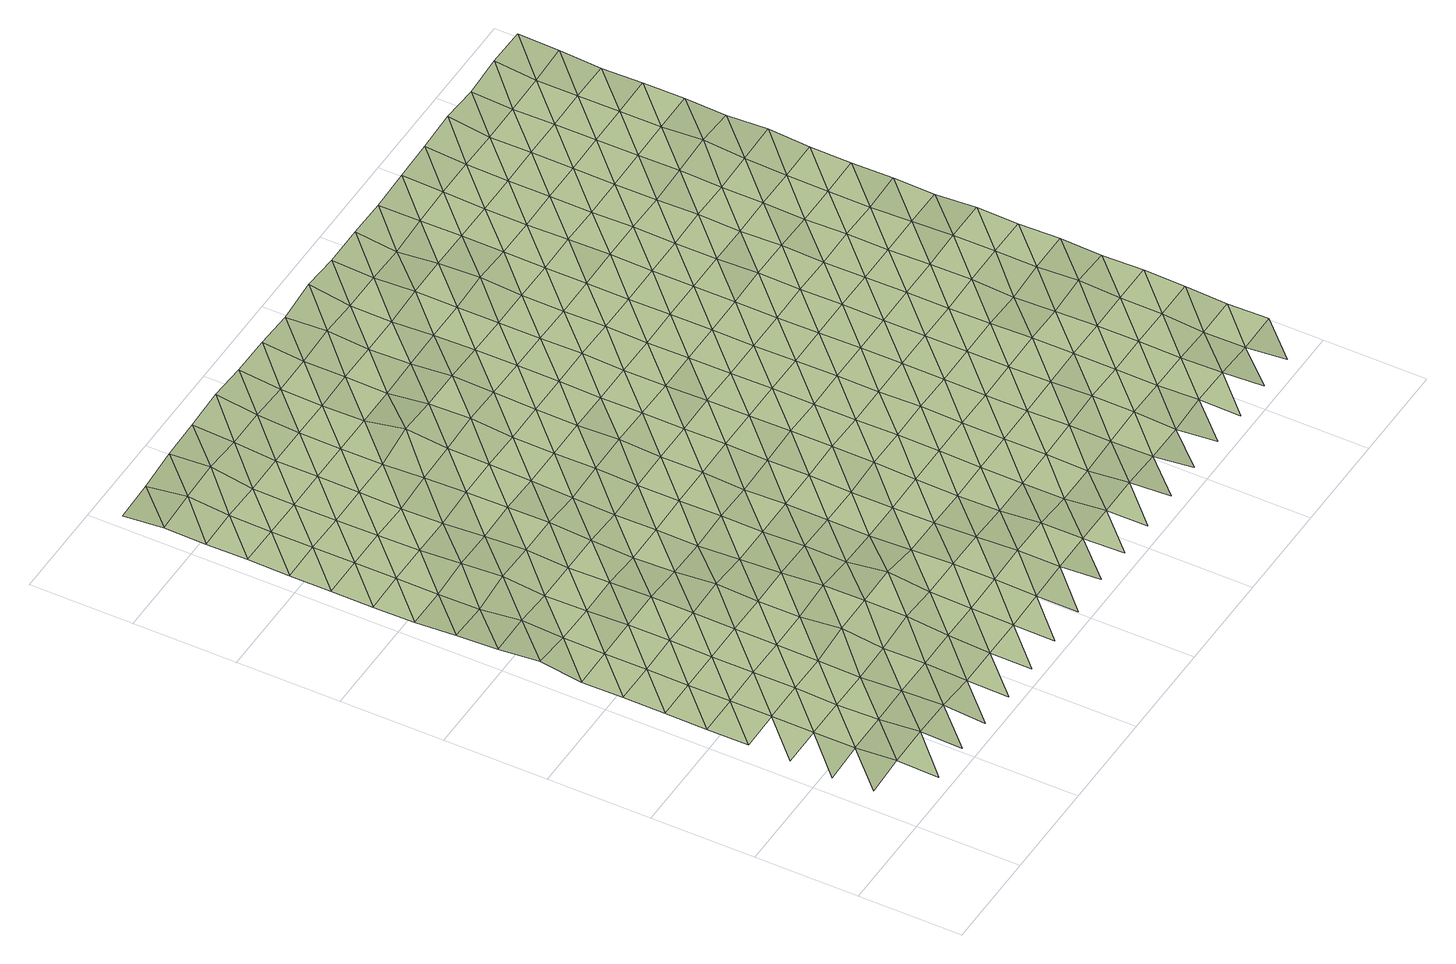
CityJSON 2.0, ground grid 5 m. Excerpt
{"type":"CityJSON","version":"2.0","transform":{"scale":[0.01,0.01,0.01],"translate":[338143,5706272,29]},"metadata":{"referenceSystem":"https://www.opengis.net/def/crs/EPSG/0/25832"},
"CityObjects":{
"terrain1":{"type":"TINRelief","attributes":{"lod":2},"geometry":[{"type":"CompositeSurface","lod":"2","boundaries":[[[0,1,2]],[[3,4,0]],[[5,6,3]],[[0,2,7]],[[8,9,5]],[[10,11,12]],[[7,2,13]],[[3,0,14]],[[12,11,8]],[[15,10,16]],[[14,0,7]],[[5,3,17]],[[16,10,12]],[[18,15,19]],[[17,3,14]],[[8,5,20]],[[7,13,21]],[[19,15,16]],[[22,18,23]],[[20,5,17]],[[12,8,24]],[[21,13,25]],[[14,7,26]],[[23,18,19]],[[27,22,28]],[[24,8,20]],[[16,12,29]],[[26,7,21]],[[17,14,30]],[[28,22,23]],[[31,27,32]],[[29,12,24]],[[19,16,33]],[[30,14,26]],[[20,17,34]],[[32,27,28]],[[21,25,35]],[[36,31,37]],[[33,16,29]],[[23,19,38]],[[34,17,30]],[[24,20,39]],[[35,25,40]],[[37,31,32]],[[26,21,41]],[[42,36,43]],[[38,19,33]],[[28,23,44]],[[39,20,34]],[[29,24,45]],[[41,21,35]],[[43,36,37]],[[30,26,46]],[[47,42,48]],[[44,23,38]],[[32,28,49]],[[45,24,39]],[[33,29,50]],[[46,26,41]],[[48,42,43]],[[34,30,51]],[[52,47,53]],[[49,28,44]],[[35,40,54]],[[37,32,55]],[[50,29,45]],[[38,33,56]],[[51,30,46]],[[53,47,48]],[[39,34,57]],[[58,52,59]],[[54,40,60]],[[55,32,49]],[[41,35,61]],[[43,37,62]],[[56,33,50]],[[44,38,63]],[[57,34,51]],[[59,52,53]],[[45,39,64]],[[65,58,66]],[[61,35,54]],[[62,37,55]],[[46,41,67]],[[48,43,68]],[[63,38,56]],[[49,44,69]],[[64,39,57]],[[66,58,59]],[[50,45,70]],[[71,65,72]],[[67,41,61]],[[68,43,62]],[[51,46,73]],[[53,48,74]],[[69,44,63]],[[54,60,75]],[[55,49,76]],[[70,45,64]],[[72,65,66]],[[56,50,77]],[[78,71,79]],[[73,46,67]],[[74,48,68]],[[57,51,80]],[[59,53,81]],[[75,60,82]],[[76,49,69]],[[61,54,83]],[[62,55,84]],[[77,50,70]],[[79,71,72]],[[63,56,85]],[[80,51,73]],[[81,53,74]],[[64,57,86]],[[66,59,87]],[[83,54,75]],[[84,55,76]],[[67,61,88]],[[68,62,89]],[[85,56,77]],[[69,63,90]],[[86,57,80]],[[87,59,81]],[[70,64,91]],[[72,66,92]],[[88,61,83]],[[89,62,84]],[[73,67,93]],[[74,68,94]],[[90,63,85]],[[75,82,95]],[[76,69,96]],[[91,64,86]],[[92,66,87]],[[77,70,97]],[[79,72,98]],[[93,67,88]],[[94,68,89]],[[80,73,99]],[[81,74,100]],[[95,82,101]],[[96,69,90]],[[83,75,102]],[[84,76,103]],[[97,70,91]],[[98,72,92]],[[85,77,104]],[[99,73,93]],[[100,74,94]],[[86,80,105]],[[87,81,106]],[[102,75,95]],[[103,76,96]],[[88,83,107]],[[89,84,108]],[[104,77,97]],[[90,85,109]],[[105,80,99]],[[106,81,100]],[[91,86,110]],[[92,87,111]],[[107,83,102]],[[108,84,103]],[[93,88,112]],[[94,89,113]],[[109,85,104]],[[95,101,114]],[[96,90,115]],[[110,86,105]],[[111,87,106]],[[97,91,116]],[[98,92,117]],[[112,88,107]],[[113,89,108]],[[99,93,118]],[[100,94,119]],[[114,101,120]],[[115,90,109]],[[102,95,121]],[[103,96,122]],[[116,91,110]],[[117,92,111]],[[104,97,123]],[[118,93,112]],[[119,94,113]],[[105,99,124]],[[106,100,125]],[[121,95,114]],[[122,96,115]],[[107,102,126]],[[108,103,127]],[[123,97,116]],[[109,104,128]],[[124,99,118]],[[125,100,119]],[[110,105,129]],[[111,106,130]],[[126,102,121]],[[127,103,122]],[[112,107,131]],[[113,108,132]],[[128,104,123]],[[114,120,133]],[[115,109,134]],[[129,105,124]],[[130,106,125]],[[116,110,135]],[[117,111,136]],[[131,107,126]],[[132,108,127]],[[118,112,137]],[[119,113,138]],[[133,120,139]],[[134,109,128]],[[121,114,140]],[[122,115,141]],[[135,110,129]],[[136,111,130]],[[123,116,142]],[[137,112,131]],[[138,113,132]],[[124,118,143]],[[125,119,144]],[[140,114,133]],[[141,115,134]],[[126,121,145]],[[127,122,146]],[[142,116,135]],[[128,123,147]],[[143,118,137]],[[144,119,138]],[[129,124,148]],[[130,125,149]],[[145,121,140]],[[146,122,141]],[[131,126,150]],[[132,127,151]],[[147,123,142]],[[133,139,152]],[[134,128,153]],[[148,124,143]],[[149,125,144]],[[135,129,154]],[[136,130,155]],[[150,126,145]],[[151,127,146]],[[137,131,156]],[[138,132,157]],[[152,139,158]],[[153,128,147]],[[140,133,159]],[[141,134,160]],[[154,129,148]],[[155,130,149]],[[142,135,161]],[[156,131,150]],[[157,132,151]],[[143,137,162]],[[144,138,163]],[[159,133,152]],[[160,134,153]],[[145,140,164]],[[146,141,165]],[[161,135,154]],[[147,142,166]],[[162,137,156]],[[163,138,157]],[[148,143,167]],[[149,144,168]],[[164,140,159]],[[165,141,160]],[[150,145,169]],[[151,146,170]],[[166,142,161]],[[152,158,171]],[[153,147,172]],[[167,143,162]],[[168,144,163]],[[154,148,173]],[[155,149,174]],[[169,145,164]],[[170,146,165]],[[156,150,175]],[[157,151,176]],[[171,158,177]],[[172,147,166]],[[159,152,178]],[[160,153,179]],[[173,148,167]],[[174,149,168]],[[161,154,180]],[[175,150,169]],[[176,151,170]],[[162,156,181]],[[163,157,182]],[[178,152,171]],[[179,153,172]],[[164,159,183]],[[165,160,184]],[[180,154,173]],[[166,161,185]],[[181,156,175]],[[182,157,176]],[[167,162,186]],[[168,163,187]],[[183,159,178]],[[184,160,179]],[[169,164,188]],[[170,165,189]],[[185,161,180]],[[171,177,190]],[[172,166,191]],[[186,162,181]],[[187,163,182]],[[173,167,192]],[[174,168,193]],[[188,164,183]],[[189,165,184]],[[175,169,194]],[[176,170,195]],[[190,177,196]],[[191,166,185]],[[178,171,197]],[[179,172,198]],[[192,167,186]],[[193,168,187]],[[180,173,199]],[[194,169,188]],[[195,170,189]],[[181,175,200]],[[182,176,201]],[[197,171,190]],[[198,172,191]],[[183,178,202]],[[184,179,203]],[[199,173,192]],[[185,180,204]],[[200,175,194]],[[201,176,195]],[[186,181,205]],[[187,182,206]],[[202,178,197]],[[203,179,198]],[[188,183,207]],[[189,184,208]],[[204,180,199]],[[190,196,209]],[[191,185,210]],[[205,181,200]],[[206,182,201]],[[192,186,211]],[[193,187,212]],[[207,183,202]],[[208,184,203]],[[194,188,213]],[[195,189,214]],[[209,196,215]],[[210,185,204]],[[197,190,216]],[[198,191,217]],[[211,186,205]],[[212,187,206]],[[199,192,218]],[[213,188,207]],[[214,189,208]],[[200,194,219]],[[201,195,220]],[[216,190,209]],[[217,191,210]],[[202,197,221]],[[203,198,222]],[[218,192,211]],[[204,199,223]],[[219,194,213]],[[220,195,214]],[[205,200,224]],[[206,201,225]],[[221,197,216]],[[222,198,217]],[[207,202,226]],[[208,203,227]],[[223,199,218]],[[209,215,228]],[[210,204,229]],[[224,200,219]],[[225,201,220]],[[211,205,230]],[[212,206,231]],[[226,202,221]],[[227,203,222]],[[213,207,232]],[[214,208,233]],[[228,215,234]],[[229,204,223]],[[216,209,235]],[[217,210,236]],[[230,205,224]],[[231,206,225]],[[218,211,237]],[[232,207,226]],[[233,208,227]],[[219,213,238]],[[220,214,239]],[[235,209,228]],[[236,210,229]],[[221,216,240]],[[222,217,241]],[[237,211,230]],[[223,218,242]],[[238,213,232]],[[239,214,233]],[[224,219,243]],[[225,220,244]],[[240,216,235]],[[241,217,236]],[[226,221,245]],[[227,222,246]],[[242,218,237]],[[228,234,247]],[[229,223,248]],[[243,219,238]],[[244,220,239]],[[230,224,249]],[[231,225,250]],[[245,221,240]],[[246,222,241]],[[232,226,251]],[[233,227,252]],[[247,234,253]],[[248,223,242]],[[235,228,254]],[[236,229,255]],[[249,224,243]],[[250,225,244]],[[237,230,256]],[[251,226,245]],[[252,227,246]],[[238,232,257]],[[239,233,258]],[[254,228,247]],[[255,229,248]],[[240,235,259]],[[241,236,260]],[[256,230,249]],[[242,237,261]],[[257,232,251]],[[258,233,252]],[[243,238,262]],[[244,239,263]],[[259,235,254]],[[260,236,255]],[[245,240,264]],[[246,241,265]],[[261,237,256]],[[247,253,266]],[[248,242,267]],[[262,238,257]],[[263,239,258]],[[249,243,268]],[[250,244,269]],[[264,240,259]],[[265,241,260]],[[251,245,270]],[[252,246,271]],[[266,253,272]],[[267,242,261]],[[254,247,273]],[[255,248,274]],[[268,243,262]],[[269,244,263]],[[256,249,275]],[[270,245,264]],[[271,246,265]],[[257,251,276]],[[258,252,277]],[[273,247,266]],[[274,248,267]],[[259,254,278]],[[260,255,279]],[[275,249,268]],[[261,256,280]],[[276,251,270]],[[277,252,271]],[[262,257,281]],[[263,258,282]],[[278,254,273]],[[279,255,274]],[[264,259,283]],[[265,260,284]],[[280,256,275]],[[266,272,285]],[[267,261,286]],[[281,257,276]],[[282,258,277]],[[268,262,287]],[[269,263,288]],[[283,259,278]],[[284,260,279]],[[270,264,289]],[[271,265,290]],[[285,272,291]],[[286,261,280]],[[273,266,292]],[[274,267,293]],[[287,262,281]],[[288,263,282]],[[275,268,294]],[[289,264,283]],[[290,265,284]],[[276,270,295]],[[277,271,296]],[[292,266,285]],[[293,267,286]],[[278,273,297]],[[279,274,298]],[[294,268,287]],[[280,275,299]],[[295,270,289]],[[296,271,290]],[[281,276,300]],[[282,277,301]],[[297,273,292]],[[298,274,293]],[[283,278,302]],[[284,279,303]],[[299,275,294]],[[286,280,304]],[[300,276,295]],[[301,277,296]],[[287,281,305]],[[288,282,306]],[[302,278,297]],[[303,279,298]],[[289,283,307]],[[290,284,308]],[[304,280,299]],[[293,286,309]],[[305,281,300]],[[306,282,301]],[[294,287,310]],[[307,283,302]],[[308,284,303]],[[295,289,311]],[[296,290,312]],[[309,286,304]],[[298,293,313]],[[310,287,305]],[[299,294,314]],[[311,289,307]],[[312,290,308]],[[300,295,315]],[[301,296,316]],[[313,293,309]],[[303,298,317]],[[314,294,310]],[[304,299,318]],[[315,295,311]],[[316,296,312]],[[305,300,319]],[[306,301,320]],[[317,298,313]],[[308,303,321]],[[318,299,314]],[[309,304,322]],[[319,300,315]],[[320,301,316]],[[310,305,323]],[[321,303,317]],[[312,308,324]],[[322,304,318]],[[313,309,325]],[[323,305,319]],[[314,310,326]],[[324,308,321]],[[316,312,327]],[[325,309,322]],[[317,313,328]],[[326,310,323]],[[318,314,329]],[[327,312,324]],[[320,316,330]],[[328,313,325]],[[321,317,331]],[[329,314,326]],[[322,318,332]],[[330,316,327]],[[331,317,328]],[[324,321,333]],[[332,318,329]],[[325,322,334]],[[333,321,331]],[[327,324,335]],[[334,322,332]],[[328,325,336]],[[335,324,333]],[[330,327,337]],[[336,325,334]],[[331,328,338]],[[337,327,335]],[[338,328,336]],[[333,331,339]],[[339,331,338]],[[335,333,340]],[[340,333,339]],[[337,335,341]],[[341,335,340]]]}]},
"terrain2":{"type":"TINRelief","attributes":{"lod":2},"geometry":[{"type":"CompositeSurface","lod":"2","boundaries":[[[0,1,2]],[[3,4,0]],[[5,6,3]],[[11,9,8]],[[0,2,7]],[[8,9,5]],[[10,11,12]],[[7,2,13]],[[3,0,14]],[[12,11,8]],[[15,10,16]],[[14,0,7]],[[5,3,17]],[[16,10,12]],[[18,15,19]],[[17,3,14]],[[8,5,20]],[[7,13,21]],[[19,15,16]],[[22,18,23]],[[20,5,17]],[[12,8,24]],[[21,13,25]],[[14,7,26]],[[23,18,19]],[[27,22,28]],[[24,8,20]],[[16,12,29]],[[26,7,21]],[[17,14,30]],[[28,22,23]],[[31,27,32]],[[29,12,24]],[[19,16,33]],[[30,14,26]],[[20,17,34]],[[32,27,28]],[[21,25,35]],[[36,31,37]],[[33,16,29]],[[23,19,38]],[[34,17,30]],[[24,20,39]],[[35,25,40]],[[37,31,32]],[[26,21,41]],[[42,36,43]],[[38,19,33]],[[28,23,44]],[[39,20,34]],[[29,24,45]],[[41,21,35]],[[43,36,37]],[[30,26,46]],[[47,42,48]],[[44,23,38]],[[32,28,49]],[[45,24,39]],[[33,29,50]],[[46,26,41]],[[48,42,43]],[[34,30,51]],[[52,47,53]],[[49,28,44]],[[35,40,54]],[[37,32,55]],[[50,29,45]],[[38,33,56]],[[51,30,46]],[[53,47,48]],[[39,34,57]],[[58,52,59]],[[54,40,60]],[[55,32,49]],[[41,35,61]],[[43,37,62]],[[56,33,50]],[[44,38,63]],[[57,34,51]],[[59,52,53]],[[45,39,64]],[[65,58,66]],[[61,35,54]],[[62,37,55]],[[46,41,67]],[[48,43,68]],[[63,38,56]],[[49,44,69]],[[64,39,57]],[[66,58,59]],[[50,45,70]],[[71,65,72]],[[67,41,61]],[[68,43,62]],[[51,46,73]],[[53,48,74]],[[69,44,63]],[[54,60,75]],[[55,49,76]],[[70,45,64]],[[72,65,66]],[[56,50,77]],[[78,71,79]],[[73,46,67]],[[74,48,68]],[[57,51,80]],[[59,53,81]],[[75,60,82]],[[76,49,69]],[[61,54,83]],[[62,55,84]],[[77,50,70]],[[79,71,72]],[[63,56,85]],[[80,51,73]],[[81,53,74]],[[64,57,86]],[[66,59,87]],[[83,54,75]],[[84,55,76]],[[67,61,88]],[[68,62,89]],[[85,56,77]],[[69,63,90]],[[86,57,80]],[[87,59,81]],[[70,64,91]],[[72,66,92]],[[88,61,83]],[[89,62,84]],[[73,67,93]],[[74,68,94]],[[90,63,85]],[[75,82,95]],[[76,69,96]],[[91,64,86]],[[92,66,87]],[[77,70,97]],[[79,72,98]],[[93,67,88]],[[94,68,89]],[[80,73,99]],[[81,74,100]],[[95,82,101]],[[96,69,90]],[[83,75,102]],[[84,76,103]],[[97,70,91]],[[98,72,92]],[[85,77,104]],[[99,73,93]],[[100,74,94]],[[86,80,105]],[[87,81,106]],[[102,75,95]],[[103,76,96]],[[88,83,107]],[[89,84,108]],[[104,77,97]],[[90,85,109]],[[105,80,99]],[[106,81,100]],[[91,86,110]],[[92,87,111]],[[107,83,102]],[[108,84,103]],[[93,88,112]],[[94,89,113]],[[109,85,104]],[[95,101,114]],[[96,90,115]],[[110,86,105]],[[111,87,106]],[[97,91,116]],[[98,92,117]],[[112,88,107]],[[113,89,108]],[[99,93,118]],[[100,94,119]],[[114,101,120]],[[115,90,109]],[[102,95,121]],[[103,96,122]],[[116,91,110]],[[117,92,111]],[[104,97,123]],[[118,93,112]],[[119,94,113]],[[105,99,124]],[[106,100,125]],[[121,95,114]],[[122,96,115]],[[107,102,126]],[[108,103,127]],[[123,97,116]],[[109,104,128]],[[124,99,118]],[[125,100,119]],[[110,105,129]],[[111,106,130]],[[126,102,121]],[[127,103,122]],[[112,107,131]],[[113,108,132]],[[128,104,123]],[[114,120,133]],[[115,109,134]],[[129,105,124]],[[130,106,125]],[[116,110,135]],[[117,111,136]],[[131,107,126]],[[132,108,127]],[[118,112,137]],[[119,113,138]],[[133,120,139]],[[134,109,128]],[[121,114,140]],[[122,115,141]],[[135,110,129]],[[136,111,130]],[[123,116,142]],[[137,112,131]],[[138,113,132]],[[124,118,143]],[[125,119,144]],[[140,114,133]],[[141,115,134]],[[126,121,145]],[[127,122,146]],[[142,116,135]],[[128,123,147]],[[143,118,137]],[[144,119,138]],[[129,124,148]],[[130,125,149]],[[145,121,140]],[[146,122,141]],[[131,126,150]],[[132,127,151]],[[147,123,142]],[[133,139,152]],[[134,128,153]],[[148,124,143]],[[149,125,144]],[[135,129,154]],[[136,130,155]],[[150,126,145]],[[151,127,146]],[[137,131,156]],[[138,132,157]],[[152,139,158]],[[153,128,147]],[[140,133,159]],[[141,134,160]],[[154,129,148]],[[155,130,149]],[[142,135,161]],[[156,131,150]],[[157,132,151]],[[143,137,162]],[[144,138,163]],[[159,133,152]],[[160,134,153]],[[145,140,164]],[[146,141,165]],[[161,135,154]],[[147,142,166]],[[162,137,156]],[[163,138,157]],[[148,143,167]],[[149,144,168]],[[164,140,159]],[[165,141,160]],[[150,145,169]],[[151,146,170]],[[166,142,161]],[[152,158,171]],[[153,147,172]],[[167,143,162]],[[168,144,163]],[[154,148,173]],[[155,149,174]],[[169,145,164]],[[170,146,165]],[[156,150,175]],[[157,151,176]],[[171,158,177]],[[172,147,166]],[[159,152,178]],[[160,153,179]],[[173,148,167]],[[174,149,168]],[[161,154,180]],[[175,150,169]],[[176,151,170]],[[162,156,181]],[[163,157,182]],[[178,152,171]],[[179,153,172]],[[164,159,183]],[[165,160,184]],[[180,154,173]],[[166,161,185]],[[181,156,175]],[[182,157,176]],[[167,162,186]],[[168,163,187]],[[183,159,178]],[[184,160,179]],[[169,164,188]],[[170,165,189]],[[185,161,180]],[[171,177,190]],[[172,166,191]],[[186,162,181]],[[187,163,182]],[[173,167,192]],[[174,168,193]],[[188,164,183]],[[189,165,184]],[[175,169,194]],[[176,170,195]],[[190,177,196]],[[191,166,185]],[[178,171,197]],[[179,172,198]],[[192,167,186]],[[193,168,187]],[[180,173,199]],[[194,169,188]],[[195,170,189]],[[181,175,200]],[[182,176,201]],[[197,171,190]],[[198,172,191]],[[183,178,202]],[[184,179,203]],[[199,173,192]],[[185,180,204]],[[200,175,194]],[[201,176,195]],[[186,181,205]],[[187,182,206]],[[202,178,197]],[[203,179,198]],[[188,183,207]],[[189,184,208]],[[204,180,199]],[[190,196,209]],[[191,185,210]],[[205,181,200]],[[206,182,201]],[[192,186,211]],[[193,187,212]],[[207,183,202]],[[208,184,203]],[[194,188,213]],[[195,189,214]],[[209,196,215]],[[210,185,204]],[[197,190,216]],[[198,191,217]],[[211,186,205]],[[212,187,206]],[[199,192,218]],[[213,188,207]],[[214,189,208]],[[200,194,219]],[[201,195,220]],[[216,190,209]],[[217,191,210]],[[202,197,221]],[[203,198,222]],[[218,192,211]],[[204,199,223]],[[219,194,213]],[[220,195,214]],[[205,200,224]],[[206,201,225]],[[221,197,216]],[[222,198,217]],[[207,202,226]],[[208,203,227]],[[223,199,218]],[[209,215,228]],[[210,204,229]],[[224,200,219]],[[225,201,220]],[[211,205,230]],[[212,206,231]],[[226,202,221]],[[227,203,222]],[[213,207,232]],[[214,208,233]],[[228,215,234]],[[229,204,223]],[[216,209,235]],[[217,210,236]],[[230,205,224]],[[231,206,225]],[[218,211,237]],[[232,207,226]],[[233,208,227]],[[219,213,238]],[[220,214,239]],[[235,209,228]],[[236,210,229]],[[221,216,240]],[[222,217,241]],[[237,211,230]],[[223,218,242]],[[238,213,232]],[[239,214,233]],[[224,219,243]],[[225,220,244]],[[240,216,235]],[[241,217,236]],[[226,221,245]],[[227,222,246]],[[242,218,237]],[[228,234,247]],[[229,223,248]],[[243,219,238]],[[244,220,239]],[[230,224,249]],[[231,225,250]],[[245,221,240]],[[246,222,241]],[[232,226,251]],[[233,227,252]],[[247,234,253]],[[248,223,242]],[[235,228,254]],[[236,229,255]],[[249,224,243]],[[250,225,244]],[[237,230,256]],[[251,226,245]],[[252,227,246]],[[238,232,257]],[[239,233,258]],[[254,228,247]],[[255,229,248]],[[240,235,259]],[[241,236,260]],[[256,230,249]],[[242,237,261]],[[257,232,251]],[[258,233,252]],[[243,238,262]],[[244,239,263]],[[259,235,254]],[[260,236,255]],[[245,240,264]],[[246,241,265]],[[261,237,256]],[[247,253,266]],[[248,242,267]],[[262,238,257]],[[263,239,258]],[[249,243,268]],[[250,244,269]],[[264,240,259]],[[265,241,260]],[[251,245,270]],[[252,246,271]],[[266,253,272]],[[267,242,261]],[[254,247,273]],[[255,248,274]],[[268,243,262]],[[269,244,263]],[[256,249,275]],[[270,245,264]],[[271,246,265]],[[257,251,276]],[[258,252,277]],[[273,247,266]],[[274,248,267]],[[259,254,278]],[[260,255,279]],[[275,249,268]],[[261,256,280]],[[276,251,270]],[[277,252,271]],[[262,257,281]],[[263,258,282]],[[278,254,273]],[[279,255,274]],[[264,259,283]],[[265,260,284]],[[280,256,275]],[[266,272,285]],[[267,261,286]],[[281,257,276]],[[282,258,277]],[[268,262,287]],[[269,263,288]],[[283,259,278]],[[284,260,279]],[[270,264,289]],[[271,265,290]],[[285,272,291]],[[286,261,280]],[[273,266,292]],[[274,267,293]],[[287,262,281]],[[288,263,282]],[[275,268,294]],[[289,264,283]],[[290,265,284]],[[276,270,295]],[[277,271,296]],[[292,266,285]],[[293,267,286]],[[278,273,297]],[[279,274,298]],[[294,268,287]],[[280,275,299]],[[295,270,289]],[[296,271,290]],[[281,276,300]],[[282,277,301]],[[297,273,292]],[[298,274,293]],[[283,278,302]],[[284,279,303]],[[299,275,294]],[[286,280,304]],[[300,276,295]],[[301,277,296]],[[287,281,305]],[[288,282,306]],[[302,278,297]],[[303,279,298]],[[289,283,307]],[[290,284,308]],[[304,280,299]],[[293,286,309]],[[305,281,300]],[[306,282,301]],[[294,287,310]],[[307,283,302]],[[308,284,303]],[[295,289,311]],[[296,290,312]],[[309,286,304]],[[298,293,313]],[[310,287,305]],[[299,294,314]],[[311,289,307]],[[312,290,308]],[[300,295,315]],[[301,296,316]],[[313,293,309]],[[303,298,317]],[[314,294,310]],[[304,299,318]],[[315,295,311]],[[316,296,312]],[[305,300,319]],[[306,301,320]],[[317,298,313]],[[308,303,321]],[[318,299,314]],[[309,304,322]],[[319,300,315]],[[320,301,316]],[[310,305,323]],[[321,303,317]],[[312,308,324]],[[322,304,318]],[[313,309,325]],[[323,305,319]],[[314,310,326]],[[324,308,321]],[[316,312,327]],[[325,309,322]],[[317,313,328]],[[326,310,323]],[[318,314,329]],[[327,312,324]],[[320,316,330]],[[328,313,325]],[[321,317,331]],[[329,314,326]],[[322,318,332]],[[330,316,327]],[[331,317,328]],[[324,321,333]],[[332,318,329]],[[325,322,334]],[[333,321,331]],[[327,324,335]],[[334,322,332]],[[328,325,336]],[[335,324,333]],[[330,327,337]],[[336,325,334]],[[331,328,338]],[[337,327,335]],[[338,328,336]],[[333,331,339]],[[339,331,338]],[[335,333,340]],[[340,333,339]],[[337,335,341]],[[341,335,340]]]}]},
"terrain3":{"type":"TINRelief","attributes":{"lod":2},"geometry":[{"type":"CompositeSurface","lod":"2","boundaries":[[[0,1,2]],[[3,4,0]],[[2,342,13]],[[5,6,3]],[[11,9,8]],[[0,2,7]],[[8,9,5]],[[10,11,12]],[[7,2,13]],[[3,0,14]],[[12,11,8]],[[15,10,16]],[[14,0,7]],[[5,3,17]],[[13,343,25]],[[16,10,12]],[[18,15,19]],[[17,3,14]],[[8,5,20]],[[7,13,21]],[[19,15,16]],[[22,18,23]],[[20,5,17]],[[12,8,24]],[[21,13,25]],[[14,7,26]],[[23,18,19]],[[27,22,28]],[[24,8,20]],[[16,12,29]],[[26,7,21]],[[17,14,30]],[[28,22,23]],[[25,344,40]],[[31,27,32]],[[29,12,24]],[[19,16,33]],[[30,14,26]],[[20,17,34]],[[32,27,28]],[[21,25,35]],[[36,31,37]],[[33,16,29]],[[23,19,38]],[[34,17,30]],[[24,20,39]],[[35,25,40]],[[37,31,32]],[[26,21,41]],[[42,36,43]],[[38,19,33]],[[28,23,44]],[[39,20,34]],[[29,24,45]],[[41,21,35]],[[43,36,37]],[[30,26,46]],[[47,42,48]],[[44,23,38]],[[40,345,60]],[[32,28,49]],[[45,24,39]],[[33,29,50]],[[46,26,41]],[[48,42,43]],[[34,30,51]],[[52,47,53]],[[49,28,44]],[[35,40,54]],[[37,32,55]],[[50,29,45]],[[38,33,56]],[[51,30,46]],[[53,47,48]],[[39,34,57]],[[58,52,59]],[[54,40,60]],[[55,32,49]],[[41,35,61]],[[43,37,62]],[[56,33,50]],[[44,38,63]],[[57,34,51]],[[59,52,53]],[[45,39,64]],[[65,58,66]],[[61,35,54]],[[62,37,55]],[[46,41,67]],[[48,43,68]],[[63,38,56]],[[60,346,82]],[[49,44,69]],[[64,39,57]],[[66,58,59]],[[50,45,70]],[[71,65,72]],[[67,41,61]],[[68,43,62]],[[51,46,73]],[[53,48,74]],[[69,44,63]],[[54,60,75]],[[55,49,76]],[[70,45,64]],[[72,65,66]],[[56,50,77]],[[78,71,79]],[[73,46,67]],[[74,48,68]],[[57,51,80]],[[59,53,81]],[[75,60,82]],[[76,49,69]],[[61,54,83]],[[62,55,84]],[[77,50,70]],[[79,71,72]],[[63,56,85]],[[80,51,73]],[[81,53,74]],[[64,57,86]],[[66,59,87]],[[83,54,75]],[[84,55,76]],[[67,61,88]],[[68,62,89]],[[85,56,77]],[[82,347,101]],[[69,63,90]],[[86,57,80]],[[87,59,81]],[[70,64,91]],[[72,66,92]],[[88,61,83]],[[89,62,84]],[[73,67,93]],[[74,68,94]],[[90,63,85]],[[75,82,95]],[[76,69,96]],[[91,64,86]],[[92,66,87]],[[77,70,97]],[[79,72,98]],[[93,67,88]],[[94,68,89]],[[80,73,99]],[[81,74,100]],[[95,82,101]],[[96,69,90]],[[83,75,102]],[[84,76,103]],[[97,70,91]],[[98,72,92]],[[85,77,104]],[[99,73,93]],[[100,74,94]],[[86,80,105]],[[87,81,106]],[[102,75,95]],[[103,76,96]],[[88,83,107]],[[89,84,108]],[[104,77,97]],[[101,348,120]],[[90,85,109]],[[105,80,99]],[[106,81,100]],[[91,86,110]],[[92,87,111]],[[107,83,102]],[[108,84,103]],[[93,88,112]],[[94,89,113]],[[109,85,104]],[[95,101,114]],[[96,90,115]],[[110,86,105]],[[111,87,106]],[[97,91,116]],[[98,92,117]],[[112,88,107]],[[113,89,108]],[[99,93,118]],[[100,94,119]],[[114,101,120]],[[115,90,109]],[[102,95,121]],[[103,96,122]],[[116,91,110]],[[117,92,111]],[[104,97,123]],[[118,93,112]],[[119,94,113]],[[105,99,124]],[[106,100,125]],[[121,95,114]],[[122,96,115]],[[107,102,126]],[[108,103,127]],[[123,97,116]],[[120,349,139]],[[109,104,128]],[[124,99,118]],[[125,100,119]],[[110,105,129]],[[111,106,130]],[[126,102,121]],[[127,103,122]],[[112,107,131]],[[113,108,132]],[[128,104,123]],[[114,120,133]],[[115,109,134]],[[129,105,124]],[[130,106,125]],[[116,110,135]],[[117,111,136]],[[131,107,126]],[[132,108,127]],[[118,112,137]],[[119,113,138]],[[133,120,139]],[[134,109,128]],[[121,114,140]],[[122,115,141]],[[135,110,129]],[[136,111,130]],[[123,116,142]],[[137,112,131]],[[138,113,132]],[[124,118,143]],[[125,119,144]],[[140,114,133]],[[141,115,134]],[[126,121,145]],[[127,122,146]],[[142,116,135]],[[139,350,158]],[[128,123,147]],[[143,118,137]],[[144,119,138]],[[129,124,148]],[[130,125,149]],[[145,121,140]],[[146,122,141]],[[131,126,150]],[[132,127,151]],[[147,123,142]],[[133,139,152]],[[134,128,153]],[[148,124,143]],[[149,125,144]],[[135,129,154]],[[136,130,155]],[[150,126,145]],[[151,127,146]],[[137,131,156]],[[138,132,157]],[[152,139,158]],[[153,128,147]],[[140,133,159]],[[141,134,160]],[[154,129,148]],[[155,130,149]],[[142,135,161]],[[156,131,150]],[[157,132,151]],[[143,137,162]],[[144,138,163]],[[159,133,152]],[[160,134,153]],[[145,140,164]],[[146,141,165]],[[161,135,154]],[[158,351,177]],[[147,142,166]],[[162,137,156]],[[163,138,157]],[[148,143,167]],[[149,144,168]],[[164,140,159]],[[165,141,160]],[[150,145,169]],[[151,146,170]],[[166,142,161]],[[152,158,171]],[[153,147,172]],[[167,143,162]],[[168,144,163]],[[154,148,173]],[[155,149,174]],[[169,145,164]],[[170,146,165]],[[156,150,175]],[[157,151,176]],[[171,158,177]],[[172,147,166]],[[159,152,178]],[[160,153,179]],[[173,148,167]],[[174,149,168]],[[161,154,180]],[[175,150,169]],[[176,151,170]],[[162,156,181]],[[163,157,182]],[[178,152,171]],[[179,153,172]],[[164,159,183]],[[165,160,184]],[[180,154,173]],[[177,352,196]],[[166,161,185]],[[181,156,175]],[[182,157,176]],[[167,162,186]],[[168,163,187]],[[183,159,178]],[[184,160,179]],[[169,164,188]],[[170,165,189]],[[185,161,180]],[[171,177,190]],[[172,166,191]],[[186,162,181]],[[187,163,182]],[[173,167,192]],[[174,168,193]],[[188,164,183]],[[189,165,184]],[[175,169,194]],[[176,170,195]],[[190,177,196]],[[191,166,185]],[[178,171,197]],[[179,172,198]],[[192,167,186]],[[193,168,187]],[[180,173,199]],[[194,169,188]],[[195,170,189]],[[181,175,200]],[[182,176,201]],[[197,171,190]],[[198,172,191]],[[183,178,202]],[[184,179,203]],[[199,173,192]],[[196,353,215]],[[185,180,204]],[[200,175,194]],[[201,176,195]],[[186,181,205]],[[187,182,206]],[[202,178,197]],[[203,179,198]],[[188,183,207]],[[189,184,208]],[[204,180,199]],[[190,196,209]],[[191,185,210]],[[205,181,200]],[[206,182,201]],[[192,186,211]],[[193,187,212]],[[207,183,202]],[[208,184,203]],[[194,188,213]],[[195,189,214]],[[209,196,215]],[[210,185,204]],[[197,190,216]],[[198,191,217]],[[211,186,205]],[[212,187,206]],[[199,192,218]],[[213,188,207]],[[214,189,208]],[[200,194,219]],[[201,195,220]],[[216,190,209]],[[217,191,210]],[[202,197,221]],[[203,198,222]],[[218,192,211]],[[215,354,234]],[[204,199,223]],[[219,194,213]],[[220,195,214]],[[205,200,224]],[[206,201,225]],[[221,197,216]],[[222,198,217]],[[207,202,226]],[[208,203,227]],[[223,199,218]],[[209,215,228]],[[210,204,229]],[[224,200,219]],[[225,201,220]],[[211,205,230]],[[212,206,231]],[[226,202,221]],[[227,203,222]],[[213,207,232]],[[214,208,233]],[[228,215,234]],[[229,204,223]],[[216,209,235]],[[217,210,236]],[[230,205,224]],[[231,206,225]],[[218,211,237]],[[232,207,226]],[[233,208,227]],[[219,213,238]],[[220,214,239]],[[235,209,228]],[[236,210,229]],[[221,216,240]],[[222,217,241]],[[237,211,230]],[[234,355,253]],[[223,218,242]],[[238,213,232]],[[239,214,233]],[[224,219,243]],[[225,220,244]],[[240,216,235]],[[241,217,236]],[[226,221,245]],[[227,222,246]],[[242,218,237]],[[228,234,247]],[[229,223,248]],[[243,219,238]],[[244,220,239]],[[230,224,249]],[[231,225,250]],[[245,221,240]],[[246,222,241]],[[232,226,251]],[[233,227,252]],[[247,234,253]],[[248,223,242]],[[235,228,254]],[[236,229,255]],[[249,224,243]],[[250,225,244]],[[237,230,256]],[[251,226,245]],[[252,227,246]],[[238,232,257]],[[239,233,258]],[[254,228,247]],[[255,229,248]],[[240,235,259]],[[241,236,260]],[[256,230,249]],[[253,356,272]],[[242,237,261]],[[257,232,251]],[[258,233,252]],[[243,238,262]],[[244,239,263]],[[259,235,254]],[[260,236,255]],[[245,240,264]],[[246,241,265]],[[261,237,256]],[[247,253,266]],[[248,242,267]],[[262,238,257]],[[263,239,258]],[[249,243,268]],[[250,244,269]],[[264,240,259]],[[265,241,260]],[[251,245,270]],[[252,246,271]],[[266,253,272]],[[267,242,261]],[[254,247,273]],[[255,248,274]],[[268,243,262]],[[269,244,263]],[[256,249,275]],[[270,245,264]],[[271,246,265]],[[257,251,276]],[[258,252,277]],[[273,247,266]],[[274,248,267]],[[259,254,278]],[[260,255,279]],[[275,249,268]],[[272,357,291]],[[261,256,280]],[[276,251,270]],[[277,252,271]],[[262,257,281]],[[263,258,282]],[[278,254,273]],[[279,255,274]],[[264,259,283]],[[265,260,284]],[[280,256,275]],[[266,272,285]],[[267,261,286]],[[281,257,276]],[[282,258,277]],[[268,262,287]],[[269,263,288]],[[283,259,278]],[[284,260,279]],[[270,264,289]],[[271,265,290]],[[285,272,291]],[[286,261,280]],[[273,266,292]],[[274,267,293]],[[287,262,281]],[[288,263,282]],[[275,268,294]],[[289,264,283]],[[290,265,284]],[[276,270,295]],[[277,271,296]],[[292,266,285]],[[293,267,286]],[[278,273,297]],[[279,274,298]],[[294,268,287]],[[280,275,299]],[[295,270,289]],[[296,271,290]],[[281,276,300]],[[282,277,301]],[[297,273,292]],[[298,274,293]],[[283,278,302]],[[284,279,303]],[[299,275,294]],[[286,280,304]],[[300,276,295]],[[301,277,296]],[[287,281,305]],[[288,282,306]],[[302,278,297]],[[303,279,298]],[[289,283,307]],[[290,284,308]],[[304,280,299]],[[293,286,309]],[[305,281,300]],[[306,282,301]],[[294,287,310]],[[307,283,302]],[[308,284,303]],[[295,289,311]],[[296,290,312]],[[309,286,304]],[[298,293,313]],[[310,287,305]],[[299,294,314]],[[311,289,307]],[[312,290,308]],[[300,295,315]],[[301,296,316]],[[313,293,309]],[[303,298,317]],[[314,294,310]],[[304,299,318]],[[315,295,311]],[[316,296,312]],[[305,300,319]],[[306,301,320]],[[317,298,313]],[[308,303,321]],[[318,299,314]],[[309,304,322]],[[319,300,315]],[[320,301,316]],[[310,305,323]],[[321,303,317]],[[312,308,324]],[[322,304,318]],[[313,309,325]],[[323,305,319]],[[314,310,326]],[[324,308,321]],[[316,312,327]],[[325,309,322]],[[317,313,328]],[[326,310,323]],[[318,314,329]],[[327,312,324]],[[320,316,330]],[[328,313,325]],[[321,317,331]],[[329,314,326]],[[322,318,332]],[[330,316,327]],[[331,317,328]],[[324,321,333]],[[332,318,329]],[[325,322,334]],[[333,321,331]],[[327,324,335]],[[334,322,332]],[[328,325,336]],[[335,324,333]],[[330,327,337]],[[336,325,334]],[[331,328,338]],[[337,327,335]],[[338,328,336]],[[333,331,339]],[[339,331,338]],[[335,333,340]],[[340,333,339]],[[337,335,341]],[[341,335,340]]]}]}
},
"vertices":[
[270,446,58],[70,245,61],[270,245,76],[270,647,58],[70,446,46],[270,849,59],[70,647,52],[470,446,61],[270,1050,59],[70,849,54],[70,1251,57],[70,1050,55],[270,1251,58],[470,245,82],[470,647,57],[70,1453,58],[270,1453,59],[470,849,63],[70,1654,55],[270,1654,59],[470,1050,62],[670,446,65],[70,1855,85],[270,1855,60],[470,1251,61],[670,245,75],[670,647,55],[70,2056,62],[270,2056,71],[470,1453,64],[670,849,59],[70,2258,53],[270,2258,44],[470,1654,65],[670,1050,60],[870,446,66],[70,2459,39],[270,2459,39],[470,1855,55],[670,1251,63],[870,245,56],[870,647,61],[70,2660,35],[270,2660,41],[470,2056,52],[670,1453,63],[870,849,86],[70,2862,35],[270,2862,39],[470,2258,73],[670,1654,67],[870,1050,62],[70,3063,36],[270,3063,38],[1070,446,65],[470,2459,57],[670,1855,58],[870,1251,61],[70,3264,40],[270,3264,37],[1070,245,55],[1070,647,84],[470,2660,42],[670,2056,53],[870,1453,72],[70,3466,35],[270,3466,42],[1070,849,87],[470,2862,37],[670,2258,66],[870,1654,49],[70,3667,40],[270,3667,61],[1070,1050,84],[470,3063,35],[1269,446,63],[670,2459,52],[870,1855,41],[70,3868,20],[270,3868,30],[1070,1251,65],[470,3264,34],[1269,245,57],[1269,647,68],[670,2660,39],[870,2056,50],[1070,1453,51],[470,3466,35],[1269,849,90],[670,2862,32],[870,2258,65],[1070,1654,40],[470,3667,70],[1269,1050,58],[670,3063,37],[1469,446,68],[870,2459,60],[1070,1855,43],[470,3868,55],[1269,1251,62],[670,3264,37],[1469,245,64],[1469,647,68],[870,2660,56],[1070,2056,38],[1269,1453,51],[670,3466,35],[1469,849,59],[870,2862,48],[1070,2258,46],[1269,1654,54],[670,3667,53],[1469,1050,48],[870,3063,37],[1669,446,75],[1070,2459,52],[1269,1855,50],[670,3868,63],[1469,1251,52],[870,3264,37],[1669,245,74],[1669,647,65],[1070,2660,56],[1269,2056,49],[1469,1453,51],[870,3466,38],[1669,849,54],[1070,2862,60],[1269,2258,55],[1469,1654,43],[870,3667,52],[1669,1050,50],[1070,3063,82],[1869,446,74],[1269,2459,51],[1469,1855,54],[870,3868,78],[1669,1251,50],[1070,3264,38],[1869,245,76],[1869,647,53],[1269,2660,53],[1469,2056,51],[1669,1453,56],[1070,3466,32],[1869,849,50],[1269,2862,72],[1469,2258,62],[1669,1654,52],[1070,3667,37],[1869,1050,54],[1269,3063,66],[2069,446,53],[1469,2459,52],[1669,1855,57],[1070,3868,59],[1869,1251,61],[1269,3264,36],[2069,245,77],[2069,647,52],[1469,2660,54],[1669,2056,54],[1869,1453,62],[1269,3466,41],[2069,849,53],[1469,2862,61],[1669,2258,55],[1869,1654,61],[1269,3667,40],[2069,1050,59],[1469,3063,67],[2269,446,55],[1669,2459,52],[1869,1855,59],[1269,3868,59],[2069,1251,60],[1469,3264,45],[2269,245,79],[2269,647,58],[1669,2660,56],[1869,2056,59],[2069,1453,56],[1469,3466,38],[2269,849,57],[1669,2862,57],[1869,2258,50],[2069,1654,54],[1469,3667,54],[2269,1050,58],[1669,3063,56],[2469,446,65],[1869,2459,50],[2069,1855,56],[1469,3868,44],[2269,1251,64],[1669,3264,51],[2469,245,67],[2469,647,65],[1869,2660,56],[2069,2056,53],[2269,1453,58],[1669,3466,36],[2469,849,60],[1869,2862,54],[2069,2258,53],[2269,1654,60],[1669,3667,40],[2469,1050,59],[1869,3063,51],[2668,446,73],[2069,2459,48],[2269,1855,56],[1669,3868,73],[2469,1251,61],[1869,3264,52],[2668,245,65],[2668,647,75],[2069,2660,52],[2269,2056,52],[2469,1453,62],[1869,3466,53],[2668,849,66],[2069,2862,50],[2269,2258,54],[2469,1654,61],[1869,3667,40],[2668,1050,63],[2069,3063,51],[2868,446,68],[2269,2459,53],[2469,1855,56],[1869,3868,52],[2668,1251,63],[2069,3264,65],[2868,245,75],[2868,647,69],[2269,2660,47],[2469,2056,54],[2668,1453,61],[2069,3466,54],[2868,849,71],[2269,2862,51],[2469,2258,55],[2668,1654,59],[2069,3667,30],[2868,1050,68],[2269,3063,50],[3068,446,64],[2469,2459,54],[2668,1855,60],[2069,3868,54],[2868,1251,64],[2269,3264,52],[3068,245,71],[3068,647,69],[2469,2660,53],[2668,2056,57],[2868,1453,59],[2269,3466,53],[3068,849,69],[2469,2862,58],[2668,2258,62],[2868,1654,60],[2269,3667,48],[3068,1050,63],[2469,3063,52],[3268,446,52],[2668,2459,52],[2868,1855,56],[2269,3868,47],[3068,1251,54],[2469,3264,46],[3268,245,57],[3268,647,68],[2668,2660,51],[2868,2056,54],[3068,1453,65],[2469,3466,49],[3268,849,69],[2668,2862,56],[2868,2258,60],[3068,1654,62],[2469,3667,55],[3268,1050,80],[2668,3063,48],[3468,446,55],[2868,2459,52],[3068,1855,54],[2469,3868,60],[3268,1251,67],[2668,3264,50],[3468,245,62],[3468,647,67],[2868,2660,57],[3068,2056,57],[3268,1453,70],[2668,3466,50],[3468,849,71],[2868,2862,52],[3068,2258,50],[3268,1654,69],[2668,3667,54],[3468,1050,64],[2868,3063,50],[3068,2459,55],[3268,1855,58],[2668,3868,68],[3468,1251,72],[2868,3264,52],[3068,2660,55],[3268,2056,51],[3468,1453,65],[2868,3466,53],[3068,2862,61],[3268,2258,52],[3468,1654,70],[2868,3667,49],[3068,3063,56],[3268,2459,53],[3468,1855,56],[2868,3868,81],[3068,3264,56],[3268,2660,62],[3468,2056,59],[3068,3466,56],[3268,2862,76],[3468,2258,54],[3068,3667,52],[3268,3063,62],[3468,2459,56],[3068,3868,63],[3268,3264,59],[3468,2660,70],[3268,3466,60],[3468,2862,59],[3268,3667,59],[3468,3063,65],[3268,3868,81],[3468,3264,65],[3468,3466,58],[3468,3667,70],[3468,3868,74],
[270,43,70],[470,43,75],[670,43,59],[870,43,52],[1070,43,55],[1269,43,57],[1469,43,64],[1669,43,90],[1869,43,81],[2069,43,78],[2269,43,90],[2469,43,94],[2668,43,84],[2868,43,71],[3068,43,84],[3268,43,77]
]}
